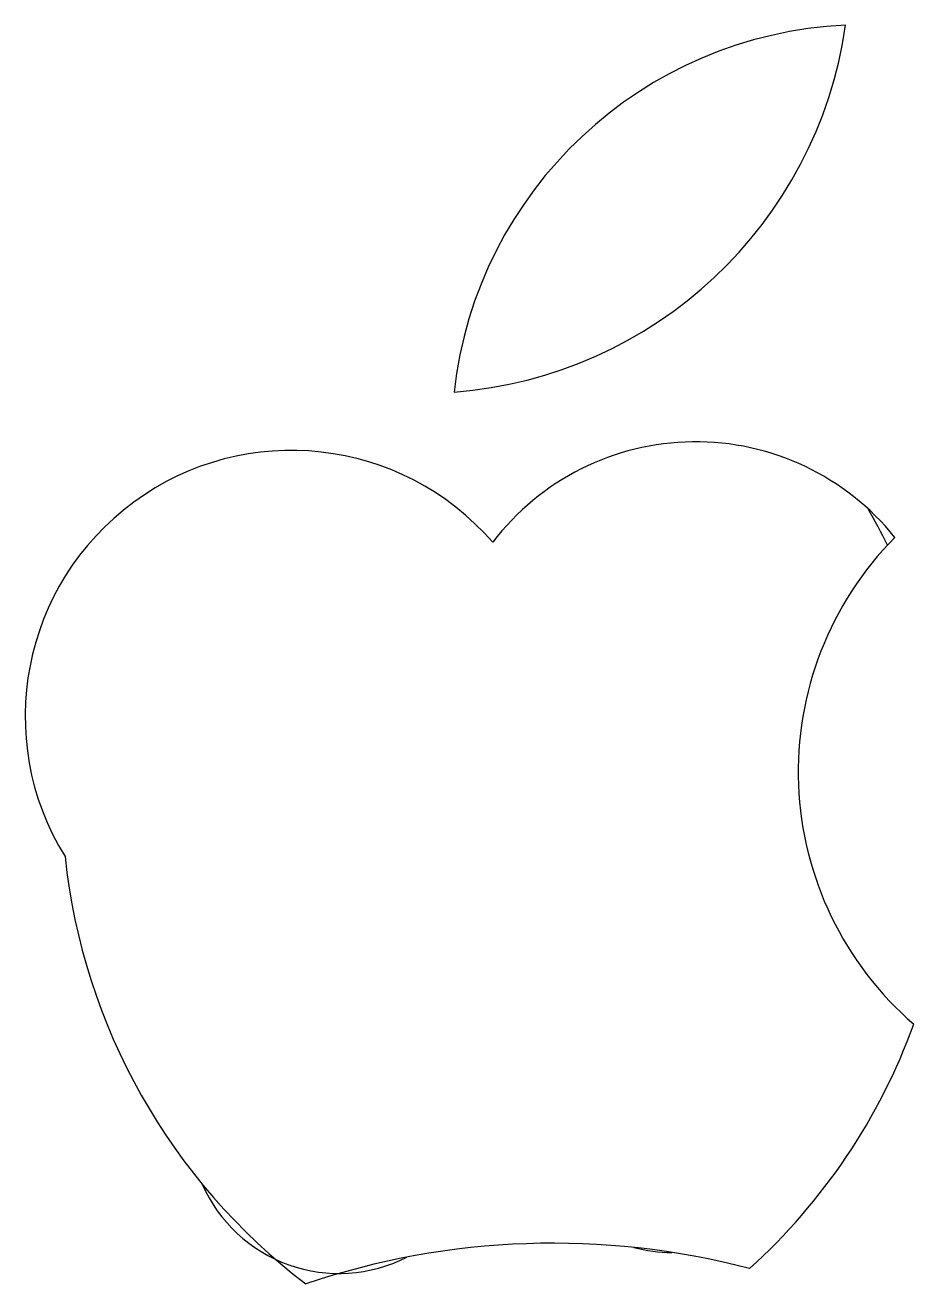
# Model space of a CAD drawing. Header units: millimetres. Extents: x 767 to 1381, y 832 to 1702.
import ezdxf

# ---------------------------------------------------------------- set-up
doc = ezdxf.new("R2010")
doc.units = ezdxf.units.MM

msp = doc.modelspace()

# ---------------------------------------------------------------- linework, layer by layer
for centre, radius, start, end in [((1347.48, 1416.92), 285.46, 92.6481, 173.66663), ((1040.79, 1743.99), 296.48, 274.44412, 351.87061), ((1230.72, 1237.85), 176.24, 38.67264, 142.71167), ((951.44, 1224.17), 183.97, 40.898, 211.74721), ((984.3, 1155.78), 422.52, 26.25401, 30.11683), ((1531.89, 1185.87), 230.3, 135.26047, 229.20538), ((1219.76, 1172.19), 427.12, 186.02393, 232.77927), ((984.3, 1155.78), 422.52, 312.16011, 340.03668), ((984.3, 942.4), 103.17, 203.70159, 297.01426), ((1132.15, 326.9), 533.24, 75.2521, 108.67519), ((1214.29, 956.08), 102.3, 255.1243, 270)]:
    msp.add_arc(centre, radius, start, end)

doc.saveas('drawing.dxf')
